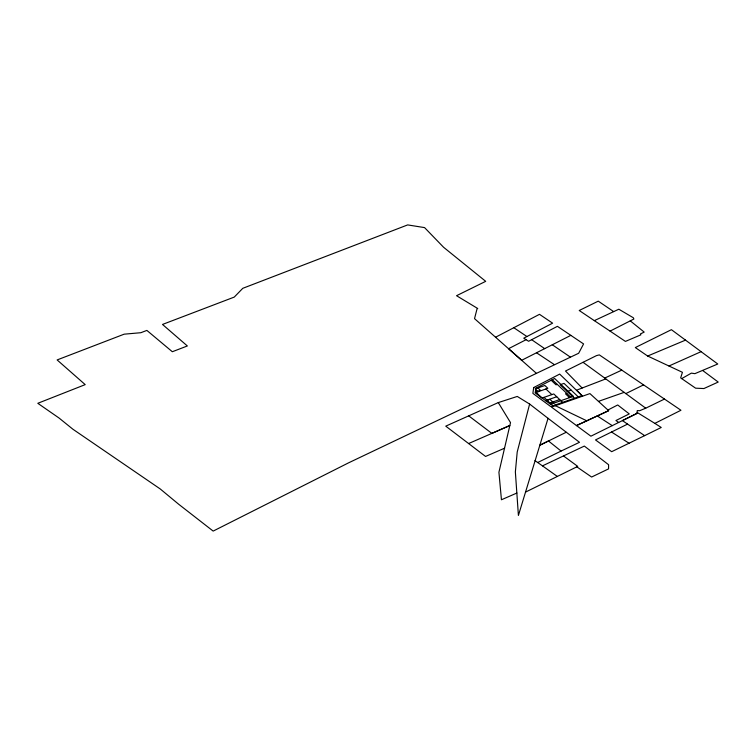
<?xml version="1.0" encoding="UTF-8"?>
<svg xmlns="http://www.w3.org/2000/svg" width="756" height="756" viewBox="0 0 756 756"><rect width="100%" height="100%" fill="white"/><g stroke="black" fill="none" stroke-linecap="round" stroke-linejoin="round"><path stroke-width="1.13" d="M637.11 412.417L637.251 410.602L639.727 410.688L645.737 408.183L664.486 399.064L680.948 410.262L654.857 423.379L637.11 412.417L637.27 413.267L590.899 436.193L551.445 407.087L555.376 405.707M529.625 404.054L517.208 452.012L515.365 471.905L518.408 515.441L548.053 418.323L529.625 404.054L517.265 396.446L498.28 402.589L445.756 426.148L485.569 456.454L504.602 448.185M681.714 378.614L691.371 373.133L694.877 373.662L717.765 364.005L671.413 329.682L635.314 347.571L647.646 356.029L682.432 372.311L680.665 377.896L695.615 388.187L703.902 388.546L718.2 382.063L702.636 370.459M495.605 337.214L539.491 314.326L552.608 323.171L523.747 338.187L528.595 341.277L557.418 326.337L583.575 343.933L578.671 353.25L348.412 462.918L213.164 531.09L178.662 504.233L160.206 488.934L72.916 429.238L59.053 418.03L37.8 403.298L85.201 384.624L57.125 359.932L124.154 334.18L140.871 332.706L146.872 330.41L172.33 351.729L187.356 345.964L162.502 324.447L234.256 297.089L242.799 288.31L407.673 224.91L424.57 227.603L443.574 247.259L485.702 281.336L456.539 295.709L477.735 308.514L476.998 309.024L474.532 318.645L536.165 373.105M526.11 339.69L508.561 348.686L521.687 360.291L570.818 335.371M607.918 410.007L617.709 404.97L629.257 413.91L615.932 420.525L618.673 422.462M594.32 320.639L610.073 331.109L633.878 319.032L633.311 317.747L618.833 309.223L594.32 320.639L579.219 310.499L598.251 301.153L613.607 311.566M645.737 408.183L605.783 378.898L582.148 388.017L565.507 371.026L596.475 355.622L599.31 354.885L664.486 399.064M525.524 492.109L577.745 466.386L563.466 455.944L542.477 465.866L534.983 460.631M644.641 435.645L611.67 451.691L595.501 439.926L627.556 424.107L644.641 435.645L661.235 427.48L654.857 423.379M637.27 413.267L622.415 420.591L627.556 424.107M625.836 393.602L643.611 384.851M566.178 432.281L539.907 445.19L548.469 440.975L561.084 451.058L579.502 442.298L548.053 418.323M537.733 462.502L561.084 451.058M563.466 455.944L584.341 446.078L608.608 464.732L608.552 468.89L591.617 477.036L576.828 466.839M583.084 362.332L604.734 378.076L621.753 370.147M608.656 410.688L576.441 425.581L608.656 410.688L589.926 393.602L556.331 405.367L554.517 405.292L586.788 420.808M668.947 366.008L701.171 351.625M468.625 443.545L509.846 425.515L491.873 433.386L468.796 415.923M516.896 493.025L501.445 499.763L498.922 472.264L510.517 422.613L498.28 402.589M647.646 356.029L685.588 340.096M582.148 388.017L576.658 390.181L582.574 396.153M535.342 392.099L540.427 390.313L537.374 387.422M557.267 384.398L556.029 384.832L551.2 380.249M567.255 391.504L571.158 390.134M546.985 400.17L556.737 396.739M545.785 400.774L549.924 399.329L553.94 403.128M566.764 393.404L565.526 393.838L569.542 397.647M549.952 402.986L559.705 399.555M598.601 401.323L624.135 392.373M611.538 432.026L629.058 443.233M597.287 415.951L612.256 425.656M536.505 352.778L554.299 364.572M610.073 331.109L625.429 341.41L640.852 334.842L640.398 333.944L644.188 332.092L630.258 320.865M513.872 327.754L526.913 336.533M552.286 344.764L570.336 357.087M531.648 339.699L544.717 348.658M542.477 465.866L557.333 476.431M604.734 378.076L605.783 378.898M578.274 396.891L564.033 383.377L560.13 384.747L574.371 398.261M552.305 379.682L570.78 397.212M562.672 402.372L553.77 393.933L542.08 398.034L536.146 392.402L547.835 388.3L544.868 385.484L535.116 388.915L538.083 391.721M545.898 388.981L551.833 394.613M544.018 397.354L552.919 405.802M533.689 387.554L532.876 393.366L550.727 406.567L581.978 395.586L559.667 374.097L533.689 387.554M535.891 388.187L535.22 392.969L550.566 404.309L573.398 396.295L554.62 378.482L535.891 388.187"/></g></svg>
